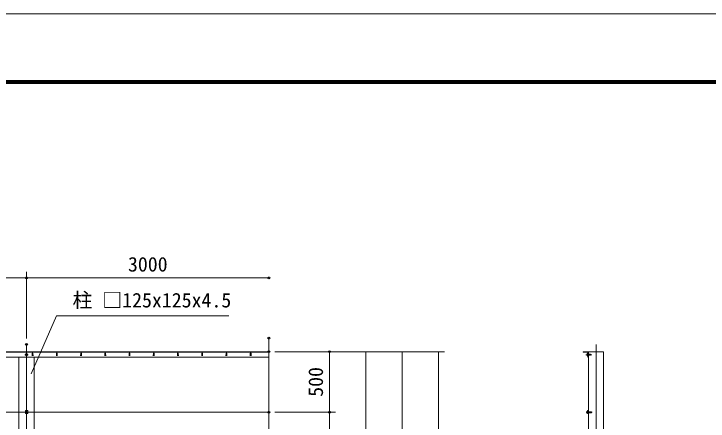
# Model space of a CAD drawing. Units: millimetres at full size; some dimension numbers follow another scale. Extents: x -10500 to 10500, y -7425 to 7425.
# Drawn here: x -5251 to 479, y 4066 to 7425 of the extents above; entities that cross this region are included whole.
import ezdxf
from ezdxf.enums import TextEntityAlignment as Align

# ---------------------------------------------------------------- set-up
doc = ezdxf.new("R2010")
doc.units = ezdxf.units.MM
doc.header["$LTSCALE"] = 30
doc.header["$PDMODE"] = 32
doc.header["$PDSIZE"] = 15
doc.linetypes.add('USER1', pattern=[50.8, 31.75, -6.35, 6.35, -6.35])
for name, color, linetype, lineweight in [('0-0_D-STR-TXT', 7, 'Continuous', 13), ('0-1_D-STR-DIM', 7, 'Continuous', 13), ('0-2_D-STR1', 1, 'Continuous', 18), ('0-3_D-BMK', 2, 'USER1', 13), ('0-4_D-STR3', 3, 'Continuous', 13), ('0-C_D-TTL', 7, 'Continuous', 18)]:
    doc.layers.add(name, color=color, linetype=linetype, lineweight=lineweight)
doc.layers.add('0-9_Defpoints', color=253, linetype='Continuous')
doc.styles.add('ＭＳ ゴシック', font='')
doc.styles.get('ＭＳ ゴシック').set_extended_font_data('MS Gothic')

msp = doc.modelspace()

# ---------------------------------------------------------------- linework, layer by layer
at = {"layer": '0-0_D-STR-TXT'}
msp.add_lwpolyline([(-3477.33, 4933.42), (-4899.69, 4933.42), (-5107.9, 4454.91)], dxfattribs=at)
at = {"layer": '0-1_D-STR-DIM'}
for p, q in [((-5146.86, 4748.75), (-5146.86, 5296.7)), ((-5146.86, 4748.75), (-5146.86, 5296.7)), ((-8146.86, 5246.7), (-5146.86, 5246.7)), ((-5146.86, 5246.7), (-3146.86, 5246.7)), ((-3146.86, 2664.4), (-3146.86, 4751.16)), ((-3096.86, 4638.75), (-2296.86, 4638.75)), ((-3096.86, 4638.75), (-1996.86, 4638.75)), ((-3096.86, 4638.75), (-1696.86, 4638.75)), ((-3096.86, 4638.75), (-2596.86, 4638.75)), ((-2646.86, 4138.75), (-2646.86, 4638.75)), ((-2346.86, 4638.75), (-2346.86, 638.75)), ((-2046.86, 4638.75), (-2046.86, -1421.25)), ((-1746.86, 4638.75), (-1746.86, -2161.25)), ((-3096.86, 4138.75), (-2596.86, 4138.75)), ((-3096.86, 4138.75), (-2596.86, 4138.75)), ((-2646.86, 3638.75), (-2646.86, 4138.75))]:
    msp.add_line(p, q, dxfattribs=at)
at = {"layer": '0-2_D-STR1'}
for p, q in [((-8209.36, 4638.75), (-3146.86, 4638.75)), ((-8209.36, 4634.75), (-3146.86, 4634.75)), ((-8209.36, 4593.75), (-3146.86, 4593.75)), ((-5209.36, 4593.75), (-5209.36, 683.75)), ((-5099.86, 4625.62), (-5100.61, 4604.12)), ((-5093.86, 4625.62), (-5093.11, 4604.12)), ((-5084.36, 683.75), (-5084.36, 4593.75)), ((-4899.86, 4625.62), (-4900.61, 4604.12)), ((-4893.86, 4625.62), (-4893.11, 4604.12)), ((-4699.86, 4625.62), (-4700.61, 4604.12)), ((-4693.86, 4625.62), (-4693.11, 4604.12)), ((-4499.86, 4625.62), (-4500.61, 4604.12)), ((-4493.86, 4625.62), (-4493.11, 4604.12)), ((-4299.86, 4625.62), (-4300.61, 4604.12)), ((-4293.86, 4625.62), (-4293.11, 4604.12)), ((-4099.86, 4625.62), (-4100.61, 4604.12)), ((-4093.86, 4625.62), (-4093.11, 4604.12)), ((-3899.86, 4625.62), (-3900.61, 4604.12)), ((-3893.86, 4625.62), (-3893.11, 4604.12)), ((-3699.86, 4625.62), (-3700.61, 4604.12)), ((-3693.86, 4625.62), (-3693.11, 4604.12)), ((-3499.86, 4625.62), (-3500.61, 4604.12)), ((-3493.86, 4625.62), (-3493.11, 4604.12)), ((-3299.86, 4625.62), (-3300.61, 4604.12)), ((-3293.86, 4625.62), (-3293.11, 4604.12)), ((-553.46, 4638.75), (-553.46, 4637.75)), ((-553.46, 4638.75), (-513.46, 4638.75)), ((-550.46, 4634.75), (-516.96, 4634.75)), ((-512.46, 4630.25), (-512.46, 4596.75)), ((-509.46, 4593.75), (-508.46, 4593.75)), ((-508.46, 4633.75), (-508.46, 4593.75)), ((-383.46, -2161.25), (-383.46, 4638.75))]:
    msp.add_line(p, q, dxfattribs=at)
msp.add_lwpolyline([(-383.46, 4638.75), (-508.46, 4638.75), (-508.46, -2161.25)], dxfattribs=at)
for centre, radius, start, end in [((-5096.86, 4624.37), 3.25, 22.61986, 157.38014), ((-4896.86, 4624.37), 3.25, 22.61986, 157.38014), ((-4696.86, 4624.37), 3.25, 22.61986, 157.38014), ((-4496.86, 4624.37), 3.25, 22.61986, 157.38014), ((-4296.86, 4624.37), 3.25, 22.61986, 157.38014), ((-4096.86, 4624.37), 3.25, 22.61986, 157.38014), ((-3896.86, 4624.37), 3.25, 22.61986, 157.38014), ((-3696.86, 4624.37), 3.25, 22.61986, 157.38014), ((-3496.86, 4624.37), 3.25, 22.61986, 157.38014), ((-3296.86, 4624.37), 3.25, 22.61986, 157.38014), ((-550.46, 4637.75), 3, 180, 270), ((-516.96, 4630.25), 4.5, 0, 90), ((-513.46, 4633.75), 5, 0, 90), ((-509.46, 4596.75), 3, 180, 270)]:
    msp.add_arc(centre, radius, start, end, dxfattribs=at)
at = {"layer": '0-3_D-BMK'}
for p, q in [((-5146.86, -2221.25), (-5146.86, 4698.75)), ((-445.96, -2221.25), (-445.96, 4698.75)), ((-5134.11, 4613.75), (-5159.61, 4613.75)), ((-481.56, 4613.75), (-531.56, 4613.75)), ((-5156.86, 4138.75), (-5136.86, 4138.75)), ((-528.78, 4138.75), (-478.78, 4138.75))]:
    msp.add_line(p, q, dxfattribs=at)
at = {"layer": '0-4_D-STR3'}
for p, q in [((-5146.86, 4603.94), (-5155.36, 4608.84)), ((-5138.36, 4608.84), (-5146.86, 4603.94)), ((-519.46, 4622), (-518.55, 4623.57)), ((-519.46, 4622), (-519.46, 4605.5)), ((-519.46, 4605.5), (-518.55, 4603.94)), ((-518.55, 4623.57), (-512.46, 4623.57)), ((-518.55, 4618.66), (-512.46, 4618.66)), ((-518.55, 4608.84), (-512.46, 4608.84)), ((-518.55, 4603.94), (-512.46, 4603.94)), ((-512.46, 4623.57), (-512.46, 4603.94)), ((-508.46, 4618.75), (-493.96, 4618.75)), ((-508.46, 4617.85), (-493.06, 4617.85)), ((-508.46, 4609.65), (-493.06, 4609.65)), ((-508.46, 4608.75), (-493.96, 4608.75)), ((-493.96, 4618.75), (-492.46, 4617.25)), ((-492.46, 4617.25), (-492.46, 4610.25)), ((-8129.66, 4138.75), (-5156.36, 4138.75)), ((-5137.36, 4154.75), (-5156.36, 4154.75)), ((-5156.36, 4154.75), (-5156.36, 4128.75)), ((-5137.36, 4128.75), (-5156.36, 4128.75)), ((-5153.36, 4142.5), (-5146.86, 4146.26)), ((-5153.36, 4135), (-5153.36, 4142.5)), ((-5146.86, 4131.24), (-5153.36, 4135)), ((-5146.86, 4146.26), (-5140.36, 4142.5)), ((-5140.36, 4135), (-5146.86, 4131.24)), ((-5140.36, 4142.5), (-5140.36, 4135)), ((-5137.36, 4154.75), (-5137.36, 4128.75)), ((-5137.36, 4138.75), (-3146.86, 4138.75)), ((-521.76, 4145.05), (-521.06, 4146.26)), ((-521.76, 4145.05), (-521.76, 4132.45)), ((-521.76, 4132.45), (-521.06, 4131.24)), ((-516.46, 4146.26), (-521.06, 4146.26)), ((-516.46, 4142.5), (-521.06, 4142.5)), ((-516.46, 4135), (-521.06, 4135)), ((-516.46, 4131.24), (-521.06, 4131.24)), ((-516.46, 4151.75), (-516.46, 4131.75)), ((-516.46, 4146.26), (-516.46, 4131.24)), ((-513.46, 4154.75), (-508.46, 4154.75)), ((-513.46, 4151.25), (-513.46, 4132.25)), ((-513.46, 4142.75), (-485.66, 4142.75)), ((-513.46, 4142), (-484.91, 4142)), ((-513.46, 4135.5), (-484.91, 4135.5)), ((-513.46, 4134.75), (-485.66, 4134.75)), ((-513.46, 4128.75), (-508.46, 4128.75)), ((-512.96, 4151.75), (-508.46, 4151.75)), ((-512.96, 4131.75), (-508.46, 4131.75)), ((-508.46, 4154.75), (-508.46, 4151.75)), ((-508.46, 4131.75), (-508.46, 4128.75)), ((-485.66, 4142.75), (-484.46, 4141.55)), ((-485.66, 4142.75), (-485.66, 4134.75)), ((-485.66, 4134.75), (-484.46, 4135.95)), ((-484.46, 4141.55), (-484.46, 4135.95))]:
    msp.add_line(p, q, dxfattribs=at)
for points in [[(-5155.36, 4608.84), (-5155.36, 4618.66), (-5146.86, 4623.57)], [(-5146.86, 4623.57), (-5138.36, 4618.66), (-5138.36, 4608.84)], [(-493.96, 4618.75), (-493.96, 4608.75), (-492.46, 4610.25)]]:
    msp.add_lwpolyline(points, dxfattribs=at)
for centre, radius in [((-5146.86, 4613.75), 8.25), ((-5146.86, 4138.75), 6.25)]:
    msp.add_circle(centre, radius, dxfattribs=at)
for centre, radius, start, end in [((-514.97, 4621.11), 4.34, 145.61575, 214.38425), ((-514.97, 4606.39), 4.34, 145.61575, 214.38425), ((-503.07, 4613.75), 16.24, 162.41205, 197.58795), ((-518.32, 4144.38), 3.32, 145.61585, 214.38415), ((-509.22, 4138.75), 12.42, 162.4121, 197.5879), ((-518.32, 4133.12), 3.32, 145.61585, 214.38415), ((-513.46, 4151.75), 3, 90, 180), ((-513.46, 4131.75), 3, 180, 270), ((-512.96, 4151.25), 0.5, 90, 180), ((-512.96, 4132.25), 0.5, 180, 270)]:
    msp.add_arc(centre, radius, start, end, dxfattribs=at)
at = {"layer": '0-9_Defpoints'}
for p in [(-5146.86, 5246.7), (-3146.86, 5246.7), (-3146.86, 4751.16), (-5146.86, 4698.75), (-3146.86, 4638.75), (-2646.86, 4638.75), (-3146.86, 4138.75), (-2646.86, 4138.75)]:
    msp.add_point(p, dxfattribs=at)
at = {"layer": '0-C_D-TTL', "color": 2}
msp.add_lwpolyline([(-10500, 7425), (10500, 7425), (10500, -7425), (-10500, -7425)], close=True, dxfattribs=at)
at = {"layer": '0-C_D-TTL'}
for points in [[(-9825, 6875), (9825, 6875), (9825, -6875), (-9825, -6875)], [(-9818.75, 6868.75), (9818.75, 6868.75), (9818.75, -6868.75), (-9818.75, -6868.75)], [(-9812.5, 6862.5), (9812.5, 6862.5), (9812.5, -6862.5), (-9812.5, -6862.5)], [(-9806.25, 6856.25), (9806.25, 6856.25), (9806.25, -6856.25), (-9806.25, -6856.25)], [(-9800, 6850), (9800, 6850), (9800, -6850), (-9800, -6850)]]:
    msp.add_lwpolyline(points, close=True, dxfattribs=at)

# ---------------------------------------------------------------- texts
at = {"layer": '0-0_D-STR-TXT', "style": 'ＭＳ ゴシック'}
msp.add_text('柱 □125x125x4.5', height=120.3, dxfattribs=at).set_placement((-4767.31, 4967.42), align=Align.BOTTOM_LEFT)
at = {"layer": '0-1_D-STR-DIM', "style": 'ＭＳ ゴシック'}
msp.add_text('3000', height=120.3, dxfattribs=at).set_placement((-4309.72, 5263.57), align=Align.BOTTOM_LEFT)
msp.add_text('500', height=120.3, rotation=90, dxfattribs=at).set_placement((-2663.73, 4266.53), align=Align.BOTTOM_LEFT)

doc.saveas('drawing.dxf')
